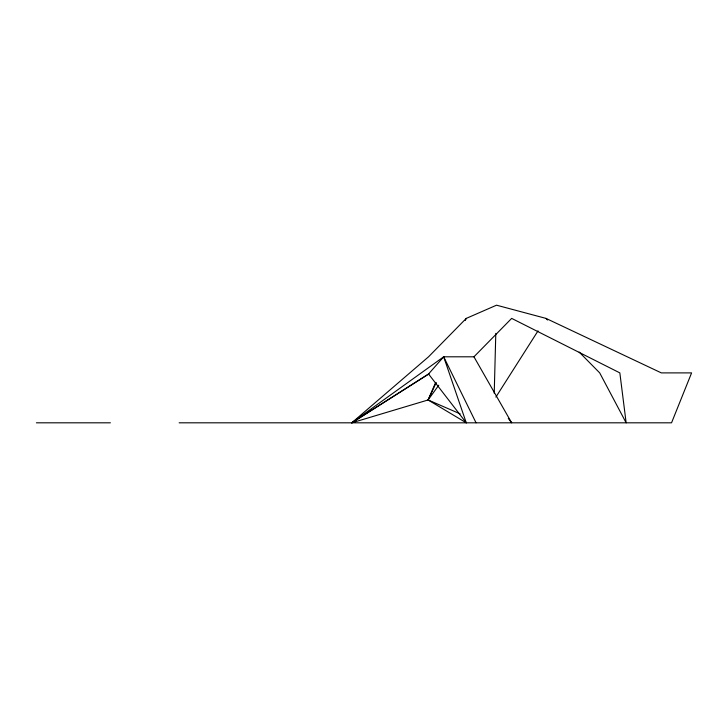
<?xml version="1.0" encoding="UTF-8"?>
<svg xmlns="http://www.w3.org/2000/svg" width="728" height="728" viewBox="0 0 728 728"><rect width="100%" height="100%" fill="white"/><g stroke="black" fill="none" stroke-linecap="round" stroke-linejoin="round"><path stroke-width="1.09" d="M494.23 393.202L495.795 333.397M435.672 382.409L428.1 399.963L351.788 422.813L428.546 356.802L466.266 318.391L496.532 305.187L545.964 318.391L661.324 372.891L691.6 372.891L671.544 422.813L179.143 422.813M436.218 382.637L428.1 399.963L466.266 422.813L443.68 356.802L351.788 422.813L428.956 373.901M465.31 320.429L466.266 318.391M495.886 397.088L538.019 330.867M438.738 385.249L428.1 399.963L460.178 413.85M351.788 422.813L428.546 373.983L443.68 356.802L473.955 356.802L511.666 318.391L619.846 372.891L626.144 422.813L599.699 372.891L579.151 352.052M36.4 422.813L110.392 422.813M545.964 318.391L547.538 319.992M428.546 373.983L466.266 422.813M508.28 418.418L511.666 422.813L473.955 356.802M443.68 356.802L476.048 422.813"/></g></svg>
